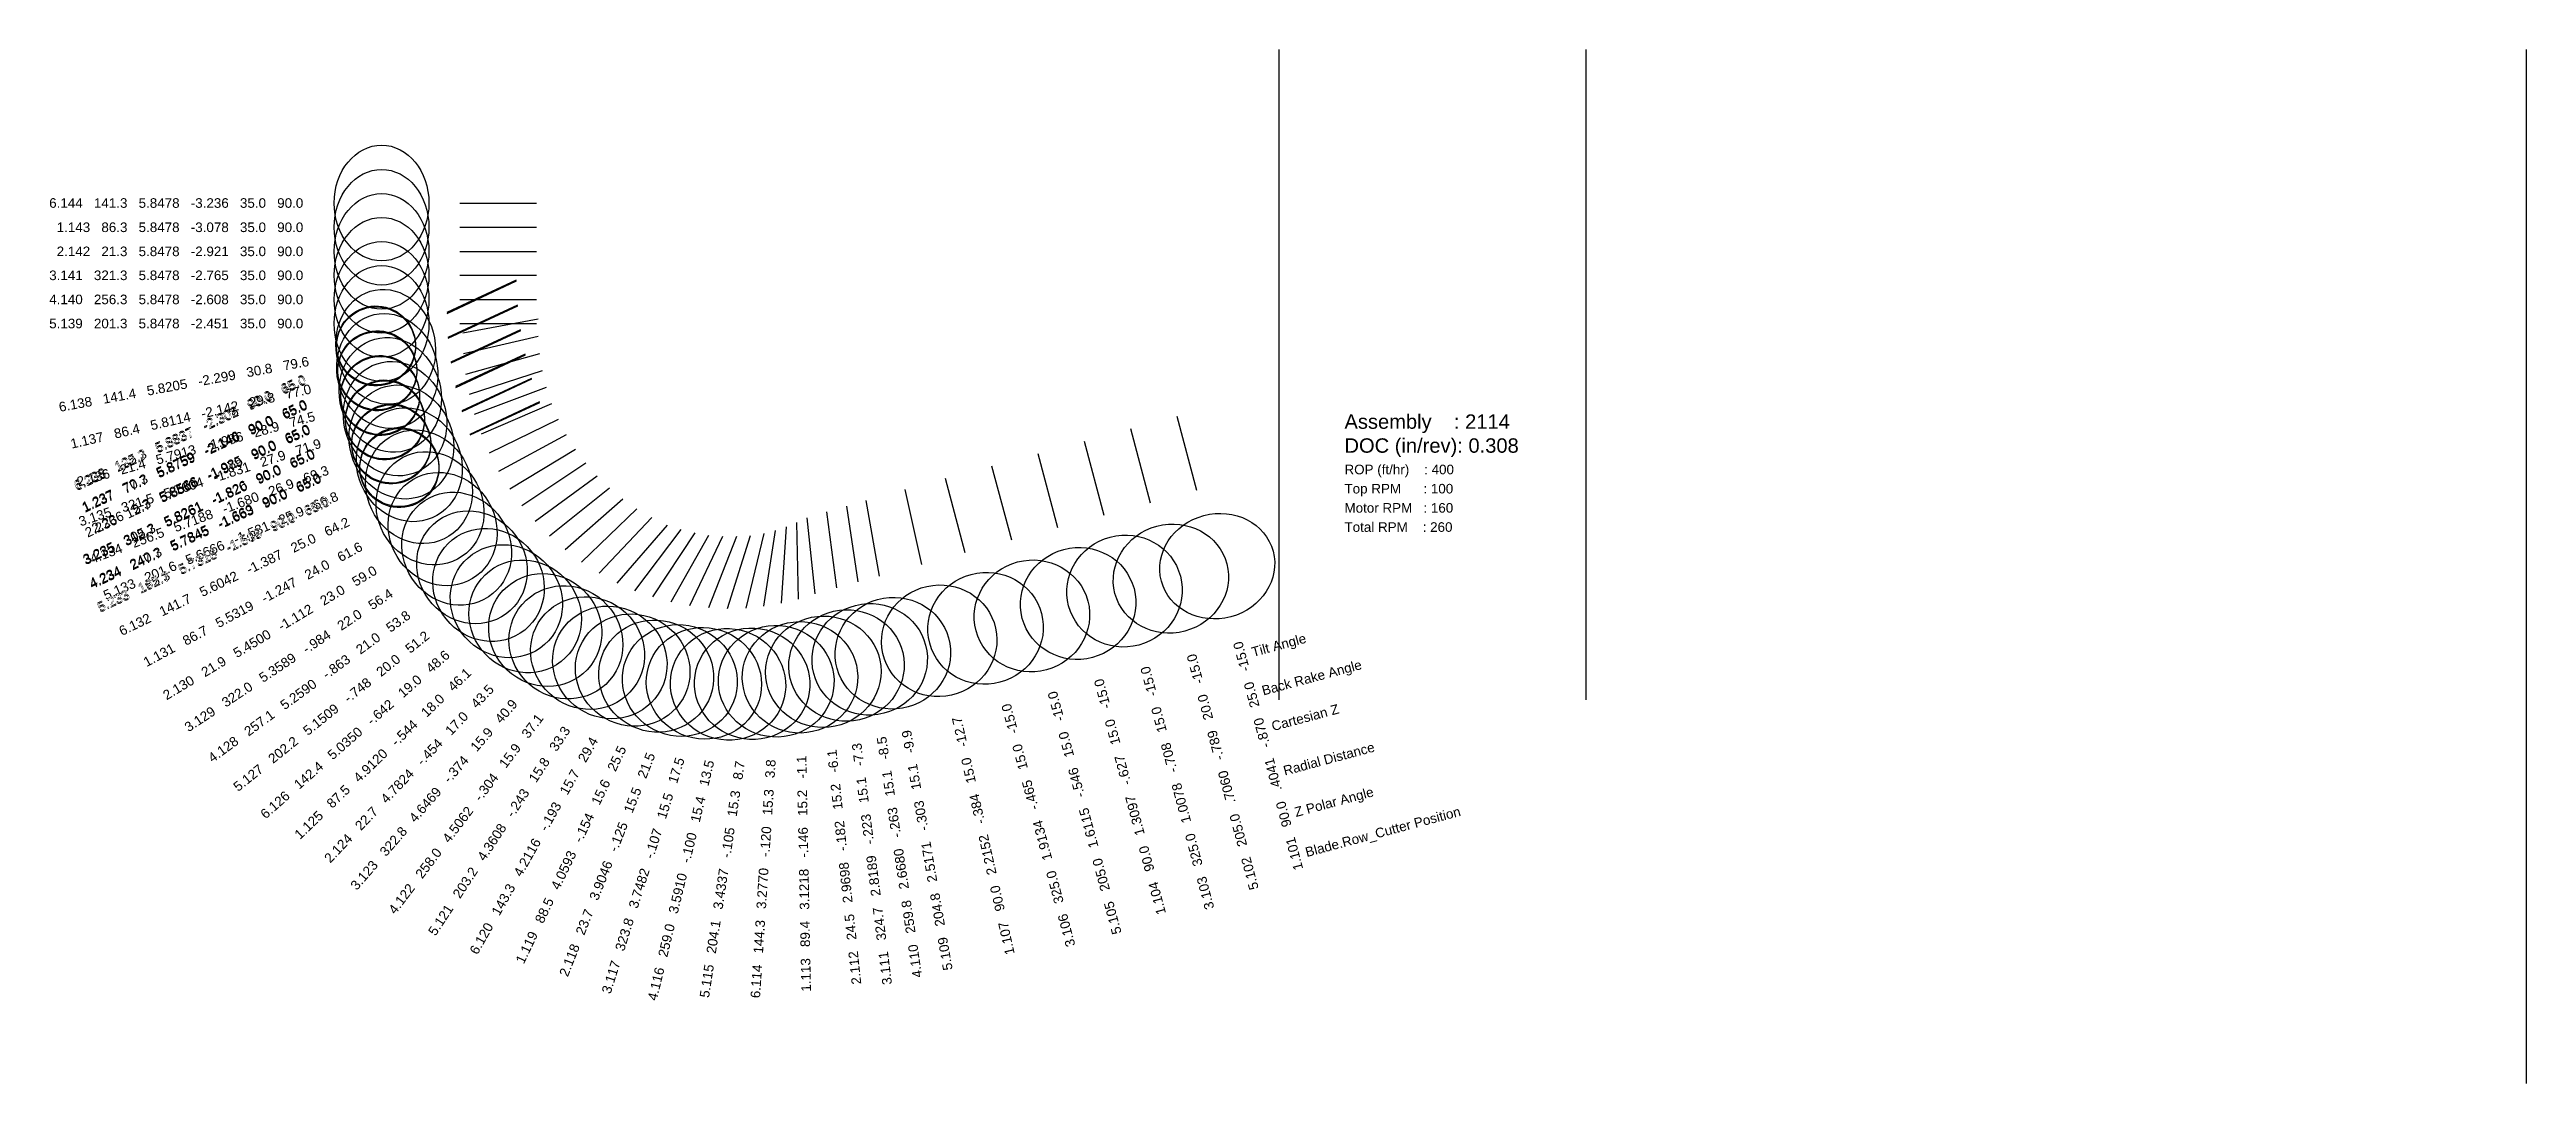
# Model space of a CAD drawing. Header units: inches. Extents: x -10 to 6.1, y -2.5 to 4.2.
import ezdxf
from ezdxf.enums import TextEntityAlignment as Align

# ---------------------------------------------------------------- set-up
doc = ezdxf.new("R2010")
doc.units = ezdxf.units.IN
doc.header["$MEASUREMENT"] = 0
for name, color, linetype, true_color in [('Blade_1', 30, 'Continuous', 0xff7f00), ('Blade_2', 7, 'Continuous', 0xcccc00), ('Blade_3', 7, 'Continuous', 0x00cc00), ('Blade_4', 7, 'Continuous', 0x00cccc), ('Blade_5', 7, 'Continuous', 0x0066cc), ('Blade_6', 190, 'Continuous', 0x7f00ff)]:
    doc.layers.add(name, color=color, linetype=linetype, true_color=true_color)
doc.styles.get("Standard").update_dxf_attribs({"font": 'arial.ttf'})

msp = doc.modelspace()

# ---------------------------------------------------------------- linework, layer by layer
for p, q in [((-2, 0), (-2, 4.236)), ((0, 0), (0, 4.236)), ((6.125, -2.5), (6.125, 4.236))]:
    msp.add_line(p, q)
at = {"layer": 'Blade_1'}
for p, q in [((-7.338, 3.078), (-6.838, 3.078)), ((-7.414, 2.362), (-6.961, 2.573)), ((-7.414, 2.355), (-6.961, 2.567)), ((-7.314, 2.256), (-6.827, 2.369)), ((-2.536, 1.362), (-2.666, 1.845)), ((-7.083, 1.489), (-6.644, 1.727)), ((-3.442, 1.12), (-3.571, 1.602)), ((-4.328, 0.882), (-4.438, 1.369)), ((-6.545, 0.897), (-6.185, 1.244)), ((-5.132, 0.656), (-5.142, 1.155)), ((-5.84, 0.614), (-5.625, 1.066))]:
    msp.add_line(p, q, dxfattribs=at)
for centre, major_axis, ratio in [((-7.848, 3.078), (0, -0.377), 0.819124), ((-7.811, 2.142), (0.085, -0.367), 0.867463), ((-7.876, 2.146), (0.109, -0.233), 1), ((-7.876, 2.14), (0.109, -0.233), 1), ((-7.532, 1.247), (0.179, -0.331), 0.913679), ((-2.404, 0.87), (0.364, 0.097), 0.906242), ((-3.31, 0.627), (0.364, 0.097), 0.966003), ((-6.912, 0.543), (0.261, -0.271), 0.951129), ((-4.215, 0.384), (0.367, 0.083), 0.966003), ((-6.059, 0.154), (0.34, -0.162), 0.963081), ((-5.122, 0.146), (0.376, 0.007), 0.96494)]:
    msp.add_ellipse(centre, major_axis=major_axis, ratio=ratio, dxfattribs=at)
at = {"layer": 'Blade_2'}
for p, q in [((-7.338, 2.921), (-6.838, 2.921)), ((-7.394, 2.201), (-6.941, 2.412)), ((-7.394, 2.194), (-6.941, 2.406)), ((-7.3, 2.122), (-6.818, 2.256)), ((-7.013, 1.375), (-6.584, 1.633)), ((-6.431, 0.824), (-6.087, 1.187)), ((-5.024, 0.689), (-5.076, 1.186)), ((-5.717, 0.6), (-5.534, 1.065))]:
    msp.add_line(p, q, dxfattribs=at)
for centre, major_axis, ratio in [((-7.848, 2.921), (0, -0.377), 0.819124), ((-7.791, 1.986), (0.101, -0.363), 0.875697), ((-7.857, 1.985), (0.109, -0.233), 1), ((-7.857, 1.979), (0.109, -0.233), 1), ((-7.45, 1.112), (0.194, -0.323), 0.920584), ((-6.782, 0.454), (0.273, -0.259), 0.956441), ((-5.905, 0.125), (0.35, -0.138), 0.963347), ((-4.97, 0.182), (0.374, 0.04), 0.965206)]:
    msp.add_ellipse(centre, major_axis=major_axis, ratio=ratio, dxfattribs=at)
at = {"layer": 'Blade_3'}
for p, q in [((-7.338, 2.765), (-6.838, 2.765)), ((-7.364, 2.042), (-6.911, 2.253)), ((-7.364, 2.035), (-6.911, 2.247)), ((-7.276, 1.99), (-6.8, 2.145)), ((-3.14, 1.2), (-3.269, 1.683)), ((-6.934, 1.266), (-6.518, 1.543)), ((-4.045, 0.958), (-4.175, 1.441)), ((-6.313, 0.76), (-5.985, 1.138)), ((-4.883, 0.728), (-4.947, 1.224)), ((-5.594, 0.594), (-5.444, 1.07))]:
    msp.add_line(p, q, dxfattribs=at)
for centre, major_axis, ratio in [((-7.848, 2.765), (0, -0.377), 0.819124), ((-7.76, 1.831), (0.117, -0.358), 0.883665), ((-7.826, 1.826), (0.109, -0.233), 1), ((-7.826, 1.82), (0.109, -0.233), 1), ((-7.359, 0.984), (0.208, -0.314), 0.927224), ((-3.008, 0.708), (0.364, 0.097), 0.966003), ((-3.913, 0.465), (0.364, 0.097), 0.966003), ((-6.647, 0.374), (0.285, -0.247), 0.961487), ((-5.748, 0.107), (0.359, -0.113), 0.963612), ((-4.819, 0.223), (0.373, 0.048), 0.965206)]:
    msp.add_ellipse(centre, major_axis=major_axis, ratio=ratio, dxfattribs=at)
at = {"layer": 'Blade_4'}
for p, q in [((-7.338, 2.608), (-6.838, 2.608)), ((-7.322, 1.885), (-6.869, 2.096)), ((-7.322, 1.878), (-6.869, 2.09)), ((-7.242, 1.86), (-6.774, 2.036)), ((-6.847, 1.164), (-6.444, 1.459)), ((-4.744, 0.767), (-4.818, 1.262)), ((-6.198, 0.71), (-5.897, 1.109)), ((-5.472, 0.596), (-5.355, 1.082))]:
    msp.add_line(p, q, dxfattribs=at)
for centre, major_axis, ratio in [((-7.848, 2.608), (0, -0.377), 0.819124), ((-7.719, 1.679), (0.133, -0.352), 0.891633), ((-7.785, 1.669), (0.109, -0.233), 1), ((-7.785, 1.663), (0.109, -0.233), 1), ((-7.259, 0.863), (0.222, -0.304), 0.933599), ((-6.506, 0.304), (0.3, -0.227), 0.962019), ((-4.668, 0.263), (0.372, 0.056), 0.965471), ((-5.591, 0.1), (0.366, -0.088), 0.964143)]:
    msp.add_ellipse(centre, major_axis=major_axis, ratio=ratio, dxfattribs=at)
at = {"layer": 'Blade_5'}
for p, q in [((-7.338, 2.451), (-6.838, 2.451)), ((-7.27, 1.731), (-6.816, 1.942)), ((-7.27, 1.725), (-6.816, 1.936)), ((-7.198, 1.732), (-6.739, 1.93)), ((-2.838, 1.281), (-2.967, 1.764)), ((-3.743, 1.039), (-3.873, 1.522)), ((-6.753, 1.068), (-6.363, 1.381)), ((-4.604, 0.806), (-4.69, 1.298)), ((-6.081, 0.67), (-5.806, 1.088)), ((-5.357, 0.609), (-5.281, 1.103))]:
    msp.add_line(p, q, dxfattribs=at)
for centre, major_axis, ratio in [((-7.848, 2.451), (0, -0.377), 0.819124), ((-7.667, 1.531), (0.149, -0.346), 0.899336), ((-7.732, 1.516), (0.109, -0.233), 1), ((-7.732, 1.509), (0.109, -0.233), 1), ((-7.151, 0.748), (0.236, -0.294), 0.939708), ((-2.706, 0.789), (0.364, 0.097), 0.939708), ((-3.611, 0.546), (0.364, 0.097), 0.966003), ((-6.361, 0.243), (0.315, -0.207), 0.962284), ((-4.517, 0.303), (0.371, 0.064), 0.965737), ((-5.434, 0.104), (0.372, -0.057), 0.964409)]:
    msp.add_ellipse(centre, major_axis=major_axis, ratio=ratio, dxfattribs=at)
at = {"layer": 'Blade_6'}
for p, q in [((-7.338, 3.236), (-6.838, 3.236)), ((-7.421, 2.524), (-6.968, 2.735)), ((-7.421, 2.517), (-6.968, 2.729)), ((-7.319, 2.391), (-6.827, 2.482)), ((-7.145, 1.609), (-6.695, 1.827)), ((-6.652, 0.979), (-6.277, 1.309)), ((-5.961, 0.638), (-5.716, 1.073)), ((-5.243, 0.628), (-5.21, 1.127))]:
    msp.add_line(p, q, dxfattribs=at)
for centre, major_axis, ratio in [((-7.848, 3.236), (0, -0.377), 0.819124), ((-7.884, 2.308), (0.109, -0.233), 1), ((-7.884, 2.302), (0.109, -0.233), 1), ((-7.821, 2.299), (0.068, -0.37), 0.858699), ((-7.604, 1.387), (0.164, -0.339), 0.906773), ((-7.035, 0.642), (0.249, -0.283), 0.945551), ((-6.212, 0.193), (0.328, -0.185), 0.962815), ((-5.277, 0.12), (0.376, -0.025), 0.964675)]:
    msp.add_ellipse(centre, major_axis=major_axis, ratio=ratio, dxfattribs=at)

# ---------------------------------------------------------------- texts
for s, height, p in [('Assembly    : 2114', 0.09375, (-1.575, 1.812)), ('DOC (in/rev): 0.308', 0.09375, (-1.575, 1.656)), ('ROP (ft/hr)    : 400', 0.0625, (-1.575, 1.5)), ('Top RPM      : 100', 0.0625, (-1.575, 1.375)), ('Total RPM    : 260', 0.0625, (-1.575, 1.125)), ('Motor RPM   : 160', 0.0625, (-1.575, 1.25))]:
    msp.add_text(s, height=height).set_placement(p, align=Align.MIDDLE_LEFT)
for s, p in [('   Tilt Angle', (-2.249, 0.29)), ('   Back Rake Angle', (-2.182, 0.039)), ('   Cartesian Z', (-2.119, -0.193)), ('   Radial Distance', (-2.042, -0.483)), ('   Z Polar Angle', (-1.969, -0.753)), ('   Blade.Row_Cutter Position', (-1.899, -1.014))]:
    msp.add_text(s, height=0.0625, rotation=15).set_placement(p, align=Align.MIDDLE_LEFT)
at = {"layer": 'Blade_1'}
msp.add_text('1.143   86.3   5.8478   -3.078   35.0   90.0', height=0.0625, dxfattribs=at).set_placement((-8.358, 3.078), align=Align.MIDDLE_RIGHT)
for s, rotation, p in [('1.137   86.4   5.8114   -2.142   29.8   77.0', 12.9882, (-8.308, 2.027)), ('1.237   70.3   5.8759   -2.146   90.0   65.0', 25, (-8.338, 1.931)), ('1.237   77.7   5.8759   -2.140   90.0   65.0', 25, (-8.338, 1.924)), ('1.131   86.7   5.5319   -1.247   24.0   61.6', 28.4078, (-7.98, 1.004)), ('1.101   90.0   .4041   -.870   25.0   -15.0', 105, (-2.272, 0.377)), ('1.125   87.5   4.9120   -.544   18.0   46.1', 43.95, (-7.279, 0.19)), ('1.104   90.0   1.3097   -.627   15.0   -15.0', 105, (-3.178, 0.134)), ('1.107   90.0   2.2152   -.384   15.0   -12.7', 102.7293, (-4.103, -0.113)), ('1.119   88.5   4.0593   -.154   15.6   25.5', 64.508, (-6.279, -0.306)), ('1.113   89.4   3.1218   -.146   15.2   -1.1', 91.1261, (-5.112, -0.364))]:
    msp.add_text(s, height=0.0625, rotation=rotation, dxfattribs=at).set_placement(p, align=Align.MIDDLE_RIGHT)
at = {"layer": 'Blade_2'}
msp.add_text('2.142   21.3   5.8478   -2.921   35.0   90.0', height=0.0625, dxfattribs=at).set_placement((-8.358, 2.921), align=Align.MIDDLE_RIGHT)
for s, rotation, p in [('2.136   21.4   5.7913   -1.986   28.9   74.5', 15.5488, (-8.283, 1.849)), ('2.236   12.7   5.8566   -1.979   90.0   65.0', 25, (-8.319, 1.763)), ('2.236   5.3   5.8566   -1.985   90.0   65.0', 25, (-8.319, 1.77)), ('2.130   21.9   5.4500   -1.112   23.0   59.0', 31.0026, (-7.887, 0.85)), ('2.124   22.7   4.7824   -.454   17.0   43.5', 46.5218, (-7.133, 0.084)), ('2.118   23.7   3.9046   -.125   15.5   21.5', 68.4583, (-6.092, -0.349)), ('2.112   24.5   2.9698   -.182   15.2   -6.1', 96.0544, (-4.916, -0.325))]:
    msp.add_text(s, height=0.0625, rotation=rotation, dxfattribs=at).set_placement(p, align=Align.MIDDLE_RIGHT)
at = {"layer": 'Blade_3'}
msp.add_text('3.141   321.3   5.8478   -2.765   35.0   90.0', height=0.0625, dxfattribs=at).set_placement((-8.358, 2.765), align=Align.MIDDLE_RIGHT)
for s, rotation, p in [('3.135   321.5   5.7604   -1.831   27.9   71.9', 18.1045, (-8.245, 1.673)), ('3.235   305.3   5.8261   -1.826   90.0   65.0', 25, (-8.288, 1.61)), ('3.235   312.7   5.8261   -1.820   90.0   65.0', 25, (-8.288, 1.604)), ('3.129   322.0   5.3589   -.984   22.0   56.4', 33.5891, (-7.784, 0.702)), ('3.103   325.0   1.0078   -.708   15.0   -15.0', 105, (-2.876, 0.215)), ('3.123   322.8   4.6469   -.374   15.9   40.9', 49.0915, (-6.981, -0.011)), ('3.106   325.0   1.9134   -.465   15.0   -15.0', 105, (-3.781, -0.028)), ('3.111   324.7   2.8189   -.223   15.1   -7.3', 97.2703, (-4.754, -0.283)), ('3.117   323.8   3.7482   -.107   15.5   17.5', 72.4569, (-5.902, -0.379))]:
    msp.add_text(s, height=0.0625, rotation=rotation, dxfattribs=at).set_placement(p, align=Align.MIDDLE_RIGHT)
at = {"layer": 'Blade_4'}
msp.add_text('4.140   256.3   5.8478   -2.608   35.0   90.0', height=0.0625, dxfattribs=at).set_placement((-8.358, 2.608), align=Align.MIDDLE_RIGHT)
for s, rotation, p in [('4.234   240.3   5.7845   -1.669   90.0   65.0', 25, (-8.247, 1.454)), ('4.234   247.7   5.7845   -1.663   90.0   65.0', 25, (-8.247, 1.447)), ('4.134   256.5   5.7188   -1.680   26.9   69.3', 20.6778, (-8.196, 1.499)), ('4.128   257.1   5.2590   -.863   21.0   53.8', 36.1871, (-7.671, 0.561)), ('4.122   258.0   4.5062   -.304   15.9   37.1', 52.8728, (-6.814, -0.103)), ('4.110   259.8   2.6680   -.263   15.1   -8.5', 98.5347, (-4.592, -0.241)), ('4.116   259.0   3.5910   -.100   15.4   13.5', 76.4766, (-5.71, -0.395))]:
    msp.add_text(s, height=0.0625, rotation=rotation, dxfattribs=at).set_placement(p, align=Align.MIDDLE_RIGHT)
at = {"layer": 'Blade_5'}
msp.add_text('5.139   201.3   5.8478   -2.451   35.0   90.0', height=0.0625, dxfattribs=at).set_placement((-8.358, 2.451), align=Align.MIDDLE_RIGHT)
for s, rotation, p in [('5.233   185.3   5.7318   -1.516   90.0   65.0', 25, (-8.194, 1.3)), ('5.233   192.7   5.7318   -1.509   90.0   65.0', 25, (-8.194, 1.294)), ('5.133   201.6   5.6666   -1.531   25.9   66.8', 23.2445, (-8.135, 1.33)), ('5.127   202.2   5.1509   -.748   20.0   51.2', 38.7736, (-7.549, 0.429)), ('5.102   205.0   .7060   -.789   20.0   -15.0', 105, (-2.574, 0.296)), ('5.105   205.0   1.6115   -.546   15.0   -15.0', 105, (-3.48, 0.053)), ('5.121   203.2   4.3608   -.243   15.8   33.3', 56.7141, (-6.641, -0.183)), ('5.109   204.8   2.5171   -.303   15.1   -9.9', 99.8626, (-4.43, -0.199)), ('5.115   204.1   3.4337   -.105   15.3   8.7', 81.3312, (-5.511, -0.4))]:
    msp.add_text(s, height=0.0625, rotation=rotation, dxfattribs=at).set_placement(p, align=Align.MIDDLE_RIGHT)
at = {"layer": 'Blade_6'}
msp.add_text('6.144   141.3   5.8478   -3.236   35.0   90.0', height=0.0625, dxfattribs=at).set_placement((-8.358, 3.236), align=Align.MIDDLE_RIGHT)
for s, rotation, p in [('6.138   141.4   5.8205   -2.299   30.8   79.6', 10.4466, (-8.322, 2.206)), ('6.238   125.3   5.8837   -2.308   90.0   65.0', 25, (-8.346, 2.093)), ('6.238   132.7   5.8837   -2.302   90.0   65.0', 25, (-8.346, 2.086)), ('6.132   141.7   5.6042   -1.387   25.0   64.2', 25.8292, (-8.063, 1.164)), ('6.126   142.4   5.0350   -.642   19.0   48.6', 41.3582, (-7.418, 0.305)), ('6.120   143.3   4.2116   -.193   15.7   29.4', 60.5856, (-6.462, -0.251)), ('6.114   144.3   3.2770   -.120   15.3   3.8', 86.2169, (-5.311, -0.389))]:
    msp.add_text(s, height=0.0625, rotation=rotation, dxfattribs=at).set_placement(p, align=Align.MIDDLE_RIGHT)

doc.saveas('drawing.dxf')
